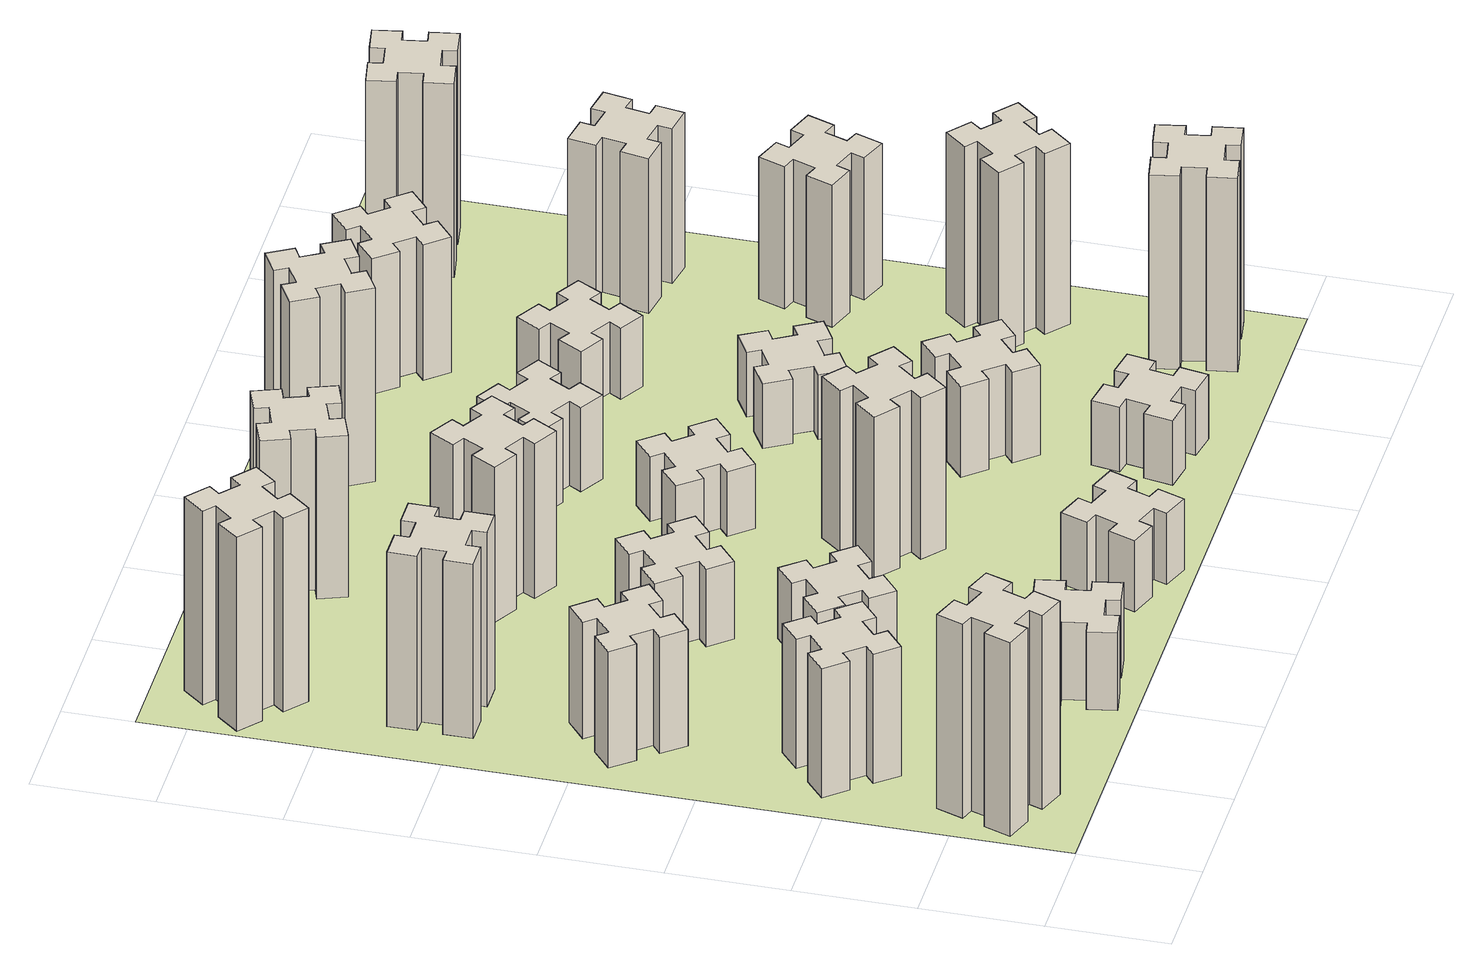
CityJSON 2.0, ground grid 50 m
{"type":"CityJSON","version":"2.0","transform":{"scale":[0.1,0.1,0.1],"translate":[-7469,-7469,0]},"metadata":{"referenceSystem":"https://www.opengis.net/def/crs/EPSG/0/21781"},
"CityObjects":{
"building1":{"type":"Building","attributes":{"class":"1000","function":"1000","usage":"1000","yearOfConstruction":2016,"roofType":"1000","measuredHeight":90,"storeysAboveGround":30,"storeysBelowGround":0},"geometry":[{"type":"Solid","lod":"1","boundaries":[[[[0,1,2,3,4,5,6,7,8,9,10,11,12,13,14,15,16,17,18,19]],[[17,16,20,21]],[[16,15,22,20]],[[15,14,23,22]],[[14,13,24,23]],[[13,12,25,24]],[[12,11,26,25]],[[11,10,27,26]],[[10,9,28,27]],[[9,8,29,28]],[[8,7,30,29]],[[7,6,31,30]],[[6,5,32,31]],[[5,4,33,32]],[[4,3,34,33]],[[3,2,35,34]],[[2,1,36,35]],[[1,0,37,36]],[[0,19,38,37]],[[19,18,39,38]],[[18,17,21,39]],[[24,25,26,27,28,29,30,31,32,33,34,35,36,37,38,39,21,20,22,23]]]]}]},
"building2":{"type":"Building","attributes":{"class":"1000","function":"1000","usage":"1000","yearOfConstruction":2016,"roofType":"1000","measuredHeight":60,"storeysAboveGround":30,"storeysBelowGround":0},"geometry":[{"type":"Solid","lod":"1","boundaries":[[[[40,41,42,43,44,45,46,47,48,49,50,51,52,53,54,55,56,57,58,59]],[[57,56,60,61]],[[56,55,62,60]],[[55,54,63,62]],[[54,53,64,63]],[[53,52,65,64]],[[52,51,66,65]],[[51,50,67,66]],[[50,49,68,67]],[[49,48,69,68]],[[48,47,70,69]],[[47,46,71,70]],[[46,45,72,71]],[[45,44,73,72]],[[44,43,74,73]],[[43,42,75,74]],[[42,41,76,75]],[[41,40,77,76]],[[40,59,78,77]],[[59,58,79,78]],[[58,57,61,79]],[[64,65,66,67,68,69,70,71,72,73,74,75,76,77,78,79,61,60,62,63]]]]}]},
"building3":{"type":"Building","attributes":{"class":"1000","function":"1000","usage":"1000","yearOfConstruction":2016,"roofType":"1000","measuredHeight":54,"storeysAboveGround":30,"storeysBelowGround":0},"geometry":[{"type":"Solid","lod":"1","boundaries":[[[[80,81,82,83,84,85,86,87,88,89,90,91,92,93,94,95,96,97,98,99]],[[97,96,100,101]],[[96,95,102,100]],[[95,94,103,102]],[[94,93,104,103]],[[93,92,105,104]],[[92,91,106,105]],[[91,90,107,106]],[[90,89,108,107]],[[89,88,109,108]],[[88,87,110,109]],[[87,86,111,110]],[[86,85,112,111]],[[85,84,113,112]],[[84,83,114,113]],[[83,82,115,114]],[[82,81,116,115]],[[81,80,117,116]],[[80,99,118,117]],[[99,98,119,118]],[[98,97,101,119]],[[104,105,106,107,108,109,110,111,112,113,114,115,116,117,118,119,101,100,102,103]]]]}]},
"building4":{"type":"Building","attributes":{"class":"1000","function":"1000","usage":"1000","yearOfConstruction":2016,"roofType":"1000","measuredHeight":81,"storeysAboveGround":30,"storeysBelowGround":0},"geometry":[{"type":"Solid","lod":"1","boundaries":[[[[120,121,122,123,124,125,126,127,128,129,130,131,132,133,134,135,136,137,138,139]],[[137,136,140,141]],[[136,135,142,140]],[[135,134,143,142]],[[134,133,144,143]],[[133,132,145,144]],[[132,131,146,145]],[[131,130,147,146]],[[130,129,148,147]],[[129,128,149,148]],[[128,127,150,149]],[[127,126,151,150]],[[126,125,152,151]],[[125,124,153,152]],[[124,123,154,153]],[[123,122,155,154]],[[122,121,156,155]],[[121,120,157,156]],[[120,139,158,157]],[[139,138,159,158]],[[138,137,141,159]],[[144,145,146,147,148,149,150,151,152,153,154,155,156,157,158,159,141,140,142,143]]]]}]},
"building5":{"type":"Building","attributes":{"class":"1000","function":"1000","usage":"1000","yearOfConstruction":2016,"roofType":"1000","measuredHeight":36,"storeysAboveGround":30,"storeysBelowGround":0},"geometry":[{"type":"Solid","lod":"1","boundaries":[[[[160,161,162,163,164,165,166,167,168,169,170,171,172,173,174,175,176,177,178,179]],[[177,176,180,181]],[[176,175,182,180]],[[175,174,183,182]],[[174,173,184,183]],[[173,172,185,184]],[[172,171,186,185]],[[171,170,187,186]],[[170,169,188,187]],[[169,168,189,188]],[[168,167,190,189]],[[167,166,191,190]],[[166,165,192,191]],[[165,164,193,192]],[[164,163,194,193]],[[163,162,195,194]],[[162,161,196,195]],[[161,160,197,196]],[[160,179,198,197]],[[179,178,199,198]],[[178,177,181,199]],[[184,185,186,187,188,189,190,191,192,193,194,195,196,197,198,199,181,180,182,183]]]]}]},
"building6":{"type":"Building","attributes":{"class":"1000","function":"1000","usage":"1000","yearOfConstruction":2016,"roofType":"1000","measuredHeight":90,"storeysAboveGround":30,"storeysBelowGround":0},"geometry":[{"type":"Solid","lod":"1","boundaries":[[[[200,201,202,203,204,205,206,207,208,209,210,211,212,213,214,215,216,217,218,219]],[[217,216,220,221]],[[216,215,222,220]],[[215,214,223,222]],[[214,213,224,223]],[[213,212,225,224]],[[212,211,226,225]],[[211,210,227,226]],[[210,209,228,227]],[[209,208,229,228]],[[208,207,230,229]],[[207,206,231,230]],[[206,205,232,231]],[[205,204,233,232]],[[204,203,234,233]],[[203,202,235,234]],[[202,201,236,235]],[[201,200,237,236]],[[200,219,238,237]],[[219,218,239,238]],[[218,217,221,239]],[[224,225,226,227,228,229,230,231,232,233,234,235,236,237,238,239,221,220,222,223]]]]}]},
"building7":{"type":"Building","attributes":{"class":"1000","function":"1000","usage":"1000","yearOfConstruction":2016,"roofType":"1000","measuredHeight":33,"storeysAboveGround":30,"storeysBelowGround":0},"geometry":[{"type":"Solid","lod":"1","boundaries":[[[[240,241,242,243,244,245,246,247,248,249,250,251,252,253,254,255,256,257,258,259]],[[257,256,260,261]],[[256,255,262,260]],[[255,254,263,262]],[[254,253,264,263]],[[253,252,265,264]],[[252,251,266,265]],[[251,250,267,266]],[[250,249,268,267]],[[249,248,269,268]],[[248,247,270,269]],[[247,246,271,270]],[[246,245,272,271]],[[245,244,273,272]],[[244,243,274,273]],[[243,242,275,274]],[[242,241,276,275]],[[241,240,277,276]],[[240,259,278,277]],[[259,258,279,278]],[[258,257,261,279]],[[264,265,266,267,268,269,270,271,272,273,274,275,276,277,278,279,261,260,262,263]]]]}]},
"building8":{"type":"Building","attributes":{"class":"1000","function":"1000","usage":"1000","yearOfConstruction":2016,"roofType":"1000","measuredHeight":36,"storeysAboveGround":30,"storeysBelowGround":0},"geometry":[{"type":"Solid","lod":"1","boundaries":[[[[280,281,282,283,284,285,286,287,288,289,290,291,292,293,294,295,296,297,298,299]],[[297,296,300,301]],[[296,295,302,300]],[[295,294,303,302]],[[294,293,304,303]],[[293,292,305,304]],[[292,291,306,305]],[[291,290,307,306]],[[290,289,308,307]],[[289,288,309,308]],[[288,287,310,309]],[[287,286,311,310]],[[286,285,312,311]],[[285,284,313,312]],[[284,283,314,313]],[[283,282,315,314]],[[282,281,316,315]],[[281,280,317,316]],[[280,299,318,317]],[[299,298,319,318]],[[298,297,301,319]],[[304,305,306,307,308,309,310,311,312,313,314,315,316,317,318,319,301,300,302,303]]]]}]},
"building9":{"type":"Building","attributes":{"class":"1000","function":"1000","usage":"1000","yearOfConstruction":2016,"roofType":"1000","measuredHeight":33,"storeysAboveGround":30,"storeysBelowGround":0},"geometry":[{"type":"Solid","lod":"1","boundaries":[[[[320,321,322,323,324,325,326,327,328,329,330,331,332,333,334,335,336,337,338,339]],[[337,336,340,341]],[[336,335,342,340]],[[335,334,343,342]],[[334,333,344,343]],[[333,332,345,344]],[[332,331,346,345]],[[331,330,347,346]],[[330,329,348,347]],[[329,328,349,348]],[[328,327,350,349]],[[327,326,351,350]],[[326,325,352,351]],[[325,324,353,352]],[[324,323,354,353]],[[323,322,355,354]],[[322,321,356,355]],[[321,320,357,356]],[[320,339,358,357]],[[339,338,359,358]],[[338,337,341,359]],[[344,345,346,347,348,349,350,351,352,353,354,355,356,357,358,359,341,340,342,343]]]]}]},
"building10":{"type":"Building","attributes":{"class":"1000","function":"1000","usage":"1000","yearOfConstruction":2016,"roofType":"1000","measuredHeight":72,"storeysAboveGround":30,"storeysBelowGround":0},"geometry":[{"type":"Solid","lod":"1","boundaries":[[[[360,361,362,363,364,365,366,367,368,369,370,371,372,373,374,375,376,377,378,379]],[[377,376,380,381]],[[376,375,382,380]],[[375,374,383,382]],[[374,373,384,383]],[[373,372,385,384]],[[372,371,386,385]],[[371,370,387,386]],[[370,369,388,387]],[[369,368,389,388]],[[368,367,390,389]],[[367,366,391,390]],[[366,365,392,391]],[[365,364,393,392]],[[364,363,394,393]],[[363,362,395,394]],[[362,361,396,395]],[[361,360,397,396]],[[360,379,398,397]],[[379,378,399,398]],[[378,377,381,399]],[[384,385,386,387,388,389,390,391,392,393,394,395,396,397,398,399,381,380,382,383]]]]}]},
"building11":{"type":"Building","attributes":{"class":"1000","function":"1000","usage":"1000","yearOfConstruction":2016,"roofType":"1000","measuredHeight":75,"storeysAboveGround":30,"storeysBelowGround":0},"geometry":[{"type":"Solid","lod":"1","boundaries":[[[[400,401,402,403,404,405,406,407,408,409,410,411,412,413,414,415,416,417,418,419]],[[417,416,420,421]],[[416,415,422,420]],[[415,414,423,422]],[[414,413,424,423]],[[413,412,425,424]],[[412,411,426,425]],[[411,410,427,426]],[[410,409,428,427]],[[409,408,429,428]],[[408,407,430,429]],[[407,406,431,430]],[[406,405,432,431]],[[405,404,433,432]],[[404,403,434,433]],[[403,402,435,434]],[[402,401,436,435]],[[401,400,437,436]],[[400,419,438,437]],[[419,418,439,438]],[[418,417,421,439]],[[424,425,426,427,428,429,430,431,432,433,434,435,436,437,438,439,421,420,422,423]]]]}]},
"building12":{"type":"Building","attributes":{"class":"1000","function":"1000","usage":"1000","yearOfConstruction":2016,"roofType":"1000","measuredHeight":75,"storeysAboveGround":30,"storeysBelowGround":0},"geometry":[{"type":"Solid","lod":"1","boundaries":[[[[440,441,442,443,444,445,446,447,448,449,450,451,452,453,454,455,456,457,458,459]],[[457,456,460,461]],[[456,455,462,460]],[[455,454,463,462]],[[454,453,464,463]],[[453,452,465,464]],[[452,451,466,465]],[[451,450,467,466]],[[450,449,468,467]],[[449,448,469,468]],[[448,447,470,469]],[[447,446,471,470]],[[446,445,472,471]],[[445,444,473,472]],[[444,443,474,473]],[[443,442,475,474]],[[442,441,476,475]],[[441,440,477,476]],[[440,459,478,477]],[[459,458,479,478]],[[458,457,461,479]],[[464,465,466,467,468,469,470,471,472,473,474,475,476,477,478,479,461,460,462,463]]]]}]},
"building13":{"type":"Building","attributes":{"class":"1000","function":"1000","usage":"1000","yearOfConstruction":2016,"roofType":"1000","measuredHeight":30,"storeysAboveGround":30,"storeysBelowGround":0},"geometry":[{"type":"Solid","lod":"1","boundaries":[[[[480,481,482,483,484,485,486,487,488,489,490,491,492,493,494,495,496,497,498,499]],[[497,496,500,501]],[[496,495,502,500]],[[495,494,503,502]],[[494,493,504,503]],[[493,492,505,504]],[[492,491,506,505]],[[491,490,507,506]],[[490,489,508,507]],[[489,488,509,508]],[[488,487,510,509]],[[487,486,511,510]],[[486,485,512,511]],[[485,484,513,512]],[[484,483,514,513]],[[483,482,515,514]],[[482,481,516,515]],[[481,480,517,516]],[[480,499,518,517]],[[499,498,519,518]],[[498,497,501,519]],[[504,505,506,507,508,509,510,511,512,513,514,515,516,517,518,519,501,500,502,503]]]]}]},
"building14":{"type":"Building","attributes":{"class":"1000","function":"1000","usage":"1000","yearOfConstruction":2016,"roofType":"1000","measuredHeight":39,"storeysAboveGround":30,"storeysBelowGround":0},"geometry":[{"type":"Solid","lod":"1","boundaries":[[[[520,521,522,523,524,525,526,527,528,529,530,531,532,533,534,535,536,537,538,539]],[[537,536,540,541]],[[536,535,542,540]],[[535,534,543,542]],[[534,533,544,543]],[[533,532,545,544]],[[532,531,546,545]],[[531,530,547,546]],[[530,529,548,547]],[[529,528,549,548]],[[528,527,550,549]],[[527,526,551,550]],[[526,525,552,551]],[[525,524,553,552]],[[524,523,554,553]],[[523,522,555,554]],[[522,521,556,555]],[[521,520,557,556]],[[520,539,558,557]],[[539,538,559,558]],[[538,537,541,559]],[[544,545,546,547,548,549,550,551,552,553,554,555,556,557,558,559,541,540,542,543]]]]}]},
"building15":{"type":"Building","attributes":{"class":"1000","function":"1000","usage":"1000","yearOfConstruction":2016,"roofType":"1000","measuredHeight":30,"storeysAboveGround":30,"storeysBelowGround":0},"geometry":[{"type":"Solid","lod":"1","boundaries":[[[[560,561,562,563,564,565,566,567,568,569,570,571,572,573,574,575,576,577,578,579]],[[577,576,580,581]],[[576,575,582,580]],[[575,574,583,582]],[[574,573,584,583]],[[573,572,585,584]],[[572,571,586,585]],[[571,570,587,586]],[[570,569,588,587]],[[569,568,589,588]],[[568,567,590,589]],[[567,566,591,590]],[[566,565,592,591]],[[565,564,593,592]],[[564,563,594,593]],[[563,562,595,594]],[[562,561,596,595]],[[561,560,597,596]],[[560,579,598,597]],[[579,578,599,598]],[[578,577,581,599]],[[584,585,586,587,588,589,590,591,592,593,594,595,596,597,598,599,581,580,582,583]]]]}]},
"building16":{"type":"Building","attributes":{"class":"1000","function":"1000","usage":"1000","yearOfConstruction":2016,"roofType":"1000","measuredHeight":90,"storeysAboveGround":30,"storeysBelowGround":0},"geometry":[{"type":"Solid","lod":"1","boundaries":[[[[600,601,602,603,604,605,606,607,608,609,610,611,612,613,614,615,616,617,618,619]],[[617,616,620,621]],[[616,615,622,620]],[[615,614,623,622]],[[614,613,624,623]],[[613,612,625,624]],[[612,611,626,625]],[[611,610,627,626]],[[610,609,628,627]],[[609,608,629,628]],[[608,607,630,629]],[[607,606,631,630]],[[606,605,632,631]],[[605,604,633,632]],[[604,603,634,633]],[[603,602,635,634]],[[602,601,636,635]],[[601,600,637,636]],[[600,619,638,637]],[[619,618,639,638]],[[618,617,621,639]],[[624,625,626,627,628,629,630,631,632,633,634,635,636,637,638,639,621,620,622,623]]]]}]},
"building17":{"type":"Building","attributes":{"class":"1000","function":"1000","usage":"1000","yearOfConstruction":2016,"roofType":"1000","measuredHeight":42,"storeysAboveGround":30,"storeysBelowGround":0},"geometry":[{"type":"Solid","lod":"1","boundaries":[[[[640,641,642,643,644,645,646,647,648,649,650,651,652,653,654,655,656,657,658,659]],[[657,656,660,661]],[[656,655,662,660]],[[655,654,663,662]],[[654,653,664,663]],[[653,652,665,664]],[[652,651,666,665]],[[651,650,667,666]],[[650,649,668,667]],[[649,648,669,668]],[[648,647,670,669]],[[647,646,671,670]],[[646,645,672,671]],[[645,644,673,672]],[[644,643,674,673]],[[643,642,675,674]],[[642,641,676,675]],[[641,640,677,676]],[[640,659,678,677]],[[659,658,679,678]],[[658,657,661,679]],[[664,665,666,667,668,669,670,671,672,673,674,675,676,677,678,679,661,660,662,663]]]]}]},
"building18":{"type":"Building","attributes":{"class":"1000","function":"1000","usage":"1000","yearOfConstruction":2016,"roofType":"1000","measuredHeight":30,"storeysAboveGround":30,"storeysBelowGround":0},"geometry":[{"type":"Solid","lod":"1","boundaries":[[[[680,681,682,683,684,685,686,687,688,689,690,691,692,693,694,695,696,697,698,699]],[[697,696,700,701]],[[696,695,702,700]],[[695,694,703,702]],[[694,693,704,703]],[[693,692,705,704]],[[692,691,706,705]],[[691,690,707,706]],[[690,689,708,707]],[[689,688,709,708]],[[688,687,710,709]],[[687,686,711,710]],[[686,685,712,711]],[[685,684,713,712]],[[684,683,714,713]],[[683,682,715,714]],[[682,681,716,715]],[[681,680,717,716]],[[680,699,718,717]],[[699,698,719,718]],[[698,697,701,719]],[[704,705,706,707,708,709,710,711,712,713,714,715,716,717,718,719,701,700,702,703]]]]}]},
"building19":{"type":"Building","attributes":{"class":"1000","function":"1000","usage":"1000","yearOfConstruction":2016,"roofType":"1000","measuredHeight":33,"storeysAboveGround":30,"storeysBelowGround":0},"geometry":[{"type":"Solid","lod":"1","boundaries":[[[[720,721,722,723,724,725,726,727,728,729,730,731,732,733,734,735,736,737,738,739]],[[737,736,740,741]],[[736,735,742,740]],[[735,734,743,742]],[[734,733,744,743]],[[733,732,745,744]],[[732,731,746,745]],[[731,730,747,746]],[[730,729,748,747]],[[729,728,749,748]],[[728,727,750,749]],[[727,726,751,750]],[[726,725,752,751]],[[725,724,753,752]],[[724,723,754,753]],[[723,722,755,754]],[[722,721,756,755]],[[721,720,757,756]],[[720,739,758,757]],[[739,738,759,758]],[[738,737,741,759]],[[744,745,746,747,748,749,750,751,752,753,754,755,756,757,758,759,741,740,742,743]]]]}]},
"building20":{"type":"Building","attributes":{"class":"1000","function":"1000","usage":"1000","yearOfConstruction":2016,"roofType":"1000","measuredHeight":90,"storeysAboveGround":30,"storeysBelowGround":0},"geometry":[{"type":"Solid","lod":"1","boundaries":[[[[760,761,762,763,764,765,766,767,768,769,770,771,772,773,774,775,776,777,778,779]],[[777,776,780,781]],[[776,775,782,780]],[[775,774,783,782]],[[774,773,784,783]],[[773,772,785,784]],[[772,771,786,785]],[[771,770,787,786]],[[770,769,788,787]],[[769,768,789,788]],[[768,767,790,789]],[[767,766,791,790]],[[766,765,792,791]],[[765,764,793,792]],[[764,763,794,793]],[[763,762,795,794]],[[762,761,796,795]],[[761,760,797,796]],[[760,779,798,797]],[[779,778,799,798]],[[778,777,781,799]],[[784,785,786,787,788,789,790,791,792,793,794,795,796,797,798,799,781,780,782,783]]]]}]},
"building21":{"type":"Building","attributes":{"class":"1000","function":"1000","usage":"1000","yearOfConstruction":2016,"roofType":"1000","measuredHeight":63,"storeysAboveGround":30,"storeysBelowGround":0},"geometry":[{"type":"Solid","lod":"1","boundaries":[[[[800,801,802,803,804,805,806,807,808,809,810,811,812,813,814,815,816,817,818,819]],[[817,816,820,821]],[[816,815,822,820]],[[815,814,823,822]],[[814,813,824,823]],[[813,812,825,824]],[[812,811,826,825]],[[811,810,827,826]],[[810,809,828,827]],[[809,808,829,828]],[[808,807,830,829]],[[807,806,831,830]],[[806,805,832,831]],[[805,804,833,832]],[[804,803,834,833]],[[803,802,835,834]],[[802,801,836,835]],[[801,800,837,836]],[[800,819,838,837]],[[819,818,839,838]],[[818,817,821,839]],[[824,825,826,827,828,829,830,831,832,833,834,835,836,837,838,839,821,820,822,823]]]]}]},
"building22":{"type":"Building","attributes":{"class":"1000","function":"1000","usage":"1000","yearOfConstruction":2016,"roofType":"1000","measuredHeight":84,"storeysAboveGround":30,"storeysBelowGround":0},"geometry":[{"type":"Solid","lod":"1","boundaries":[[[[840,841,842,843,844,845,846,847,848,849,850,851,852,853,854,855,856,857,858,859]],[[857,856,860,861]],[[856,855,862,860]],[[855,854,863,862]],[[854,853,864,863]],[[853,852,865,864]],[[852,851,866,865]],[[851,850,867,866]],[[850,849,868,867]],[[849,848,869,868]],[[848,847,870,869]],[[847,846,871,870]],[[846,845,872,871]],[[845,844,873,872]],[[844,843,874,873]],[[843,842,875,874]],[[842,841,876,875]],[[841,840,877,876]],[[840,859,878,877]],[[859,858,879,878]],[[858,857,861,879]],[[864,865,866,867,868,869,870,871,872,873,874,875,876,877,878,879,861,860,862,863]]]]}]},
"building23":{"type":"Building","attributes":{"class":"1000","function":"1000","usage":"1000","yearOfConstruction":2016,"roofType":"1000","measuredHeight":66,"storeysAboveGround":30,"storeysBelowGround":0},"geometry":[{"type":"Solid","lod":"1","boundaries":[[[[880,881,882,883,884,885,886,887,888,889,890,891,892,893,894,895,896,897,898,899]],[[897,896,900,901]],[[896,895,902,900]],[[895,894,903,902]],[[894,893,904,903]],[[893,892,905,904]],[[892,891,906,905]],[[891,890,907,906]],[[890,889,908,907]],[[889,888,909,908]],[[888,887,910,909]],[[887,886,911,910]],[[886,885,912,911]],[[885,884,913,912]],[[884,883,914,913]],[[883,882,915,914]],[[882,881,916,915]],[[881,880,917,916]],[[880,899,918,917]],[[899,898,919,918]],[[898,897,901,919]],[[904,905,906,907,908,909,910,911,912,913,914,915,916,917,918,919,901,900,902,903]]]]}]},
"building24":{"type":"Building","attributes":{"class":"1000","function":"1000","usage":"1000","yearOfConstruction":2016,"roofType":"1000","measuredHeight":72,"storeysAboveGround":30,"storeysBelowGround":0},"geometry":[{"type":"Solid","lod":"1","boundaries":[[[[920,921,922,923,924,925,926,927,928,929,930,931,932,933,934,935,936,937,938,939]],[[937,936,940,941]],[[936,935,942,940]],[[935,934,943,942]],[[934,933,944,943]],[[933,932,945,944]],[[932,931,946,945]],[[931,930,947,946]],[[930,929,948,947]],[[929,928,949,948]],[[928,927,950,949]],[[927,926,951,950]],[[926,925,952,951]],[[925,924,953,952]],[[924,923,954,953]],[[923,922,955,954]],[[922,921,956,955]],[[921,920,957,956]],[[920,939,958,957]],[[939,938,959,958]],[[938,937,941,959]],[[944,945,946,947,948,949,950,951,952,953,954,955,956,957,958,959,941,940,942,943]]]]}]},
"building25":{"type":"Building","attributes":{"class":"1000","function":"1000","usage":"1000","yearOfConstruction":2016,"roofType":"1000","measuredHeight":90,"storeysAboveGround":30,"storeysBelowGround":0},"geometry":[{"type":"Solid","lod":"1","boundaries":[[[[960,961,962,963,964,965,966,967,968,969,970,971,972,973,974,975,976,977,978,979]],[[977,976,980,981]],[[976,975,982,980]],[[975,974,983,982]],[[974,973,984,983]],[[973,972,985,984]],[[972,971,986,985]],[[971,970,987,986]],[[970,969,988,987]],[[969,968,989,988]],[[968,967,990,989]],[[967,966,991,990]],[[966,965,992,991]],[[965,964,993,992]],[[964,963,994,993]],[[963,962,995,994]],[[962,961,996,995]],[[961,960,997,996]],[[960,979,998,997]],[[979,978,999,998]],[[978,977,981,999]],[[984,985,986,987,988,989,990,991,992,993,994,995,996,997,998,999,981,980,982,983]]]]}]},
"landuse1":{"type":"LandUse","attributes":{"name":"plot1","function":"1010"},"geometry":[{"type":"MultiSurface","lod":"1","boundaries":[[[1000,1001,1002,1003]]]}]}
},
"vertices":[
[189,460,0],[155,366,0],[99,387,0],[57,274,0],[170,233,0],[191,289,0],[285,255,0],[264,199,0],[377,157,0],[418,270,0],[362,291,0],[396,385,0],[452,364,0],[493,477,0],[380,518,0],[360,462,0],[266,496,0],[287,552,0],[174,593,0],[133,480,0],[266,496,900],[287,552,900],[360,462,900],[380,518,900],[493,477,900],[452,364,900],[396,385,900],[362,291,900],[418,270,900],[377,157,900],[264,199,900],[285,255,900],[191,289,900],[170,233,900],[57,274,900],[99,387,900],[155,366,900],[189,460,900],[133,480,900],[174,593,900],
[492,1048,0],[427,1124,0],[473,1163,0],[396,1255,0],[304,1178,0],[343,1132,0],[266,1067,0],[228,1113,0],[136,1036,0],[213,944,0],[259,983,0],[323,906,0],[277,868,0],[354,776,0],[446,853,0],[408,899,0],[484,963,0],[523,917,0],[615,994,0],[538,1086,0],[484,963,600],[523,917,600],[408,899,600],[446,853,600],[354,776,600],[277,868,600],[323,906,600],[259,983,600],[213,944,600],[136,1036,600],[228,1113,600],[266,1067,600],[343,1132,600],[304,1178,600],[396,1255,600],[473,1163,600],[427,1124,600],[492,1048,600],[538,1086,600],[615,994,600],
[492,1888,0],[427,1964,0],[473,2003,0],[396,2095,0],[304,2018,0],[343,1972,0],[266,1907,0],[228,1953,0],[136,1876,0],[213,1784,0],[259,1823,0],[323,1746,0],[277,1708,0],[354,1616,0],[446,1693,0],[408,1739,0],[484,1803,0],[523,1757,0],[615,1834,0],[538,1926,0],[484,1803,540],[523,1757,540],[408,1739,540],[446,1693,540],[354,1616,540],[277,1708,540],[323,1746,540],[259,1823,540],[213,1784,540],[136,1876,540],[228,1953,540],[266,1907,540],[343,1972,540],[304,2018,540],[396,2095,540],[473,2003,540],[427,1964,540],[492,1888,540],[538,1926,540],[615,1834,540],
[485,2545,0],[485,2645,0],[545,2645,0],[545,2765,0],[425,2765,0],[425,2705,0],[325,2705,0],[325,2765,0],[205,2765,0],[205,2645,0],[265,2645,0],[265,2545,0],[205,2545,0],[205,2425,0],[325,2425,0],[325,2485,0],[425,2485,0],[425,2425,0],[545,2425,0],[545,2545,0],[425,2485,810],[425,2425,810],[325,2485,810],[325,2425,810],[205,2425,810],[205,2545,810],[265,2545,810],[265,2645,810],[205,2645,810],[205,2765,810],[325,2765,810],[325,2705,810],[425,2705,810],[425,2765,810],[545,2765,810],[545,2645,810],[485,2645,810],[485,2545,810],[545,2545,810],[545,2425,810],
[1085,158,0],[1184,176,0],[1194,117,0],[1312,137,0],[1291,256,0],[1232,245,0],[1215,344,0],[1274,354,0],[1253,472,0],[1135,451,0],[1145,392,0],[1047,375,0],[1037,434,0],[918,413,0],[939,295,0],[998,305,0],[1016,207,0],[957,197,0],[977,78,0],[1096,99,0],[1016,207,360],[957,197,360],[998,305,360],[939,295,360],[918,413,360],[1037,434,360],[1047,375,360],[1145,392,360],[1135,451,360],[1253,472,360],[1274,354,360],[1215,344,360],[1232,245,360],[1291,256,360],[1312,137,360],[1194,117,360],[1184,176,360],[1085,158,360],[1096,99,360],[977,78,360],
[384,3387,0],[308,3452,0],[346,3498,0],[254,3575,0],[177,3483,0],[223,3444,0],[159,3368,0],[113,3406,0],[36,3314,0],[128,3237,0],[166,3283,0],[243,3219,0],[204,3173,0],[296,3096,0],[373,3188,0],[327,3226,0],[392,3303,0],[438,3264,0],[515,3356,0],[423,3433,0],[392,3303,900],[438,3264,900],[327,3226,900],[373,3188,900],[296,3096,900],[204,3173,900],[243,3219,900],[166,3283,900],[128,3237,900],[36,3314,900],[113,3406,900],[159,3368,900],[223,3444,900],[177,3483,900],[254,3575,900],[346,3498,900],[308,3452,900],[384,3387,900],[423,3433,900],[515,3356,900],
[1083,1332,0],[1006,1267,0],[968,1313,0],[876,1236,0],[953,1144,0],[999,1183,0],[1063,1106,0],[1017,1068,0],[1094,976,0],[1186,1053,0],[1148,1099,0],[1224,1163,0],[1263,1117,0],[1355,1194,0],[1278,1286,0],[1232,1248,0],[1167,1324,0],[1213,1363,0],[1136,1455,0],[1044,1378,0],[1167,1324,330],[1213,1363,330],[1232,1248,330],[1278,1286,330],[1355,1194,330],[1263,1117,330],[1224,1163,330],[1148,1099,330],[1186,1053,330],[1094,976,330],[1017,1068,330],[1063,1106,330],[999,1183,330],[953,1144,330],[876,1236,330],[968,1313,330],[1006,1267,330],[1083,1332,330],[1044,1378,330],[1136,1455,330],
[1083,1972,0],[1006,1907,0],[968,1953,0],[876,1876,0],[953,1784,0],[999,1823,0],[1063,1746,0],[1017,1708,0],[1094,1616,0],[1186,1693,0],[1148,1739,0],[1224,1803,0],[1263,1757,0],[1355,1834,0],[1278,1926,0],[1232,1888,0],[1167,1964,0],[1213,2003,0],[1136,2095,0],[1044,2018,0],[1167,1964,360],[1213,2003,360],[1232,1888,360],[1278,1926,360],[1355,1834,360],[1263,1757,360],[1224,1803,360],[1148,1739,360],[1186,1693,360],[1094,1616,360],[1017,1708,360],[1063,1746,360],[999,1823,360],[953,1784,360],[876,1876,360],[968,1953,360],[1006,1907,360],[1083,1972,360],[1044,2018,360],[1136,2095,360],
[1769,360,0],[1735,266,0],[1679,287,0],[1637,174,0],[1750,133,0],[1771,189,0],[1865,155,0],[1844,99,0],[1957,57,0],[1998,170,0],[1942,191,0],[1976,285,0],[2032,264,0],[2073,377,0],[1960,418,0],[1940,362,0],[1846,396,0],[1867,452,0],[1754,493,0],[1713,380,0],[1846,396,330],[1867,452,330],[1940,362,330],[1960,418,330],[2073,377,330],[2032,264,330],[1976,285,330],[1942,191,330],[1998,170,330],[1957,57,330],[1844,99,330],[1865,155,330],[1771,189,330],[1750,133,330],[1637,174,330],[1679,287,330],[1735,266,330],[1769,360,330],[1713,380,330],[1754,493,330],
[1314,2666,0],[1227,2716,0],[1257,2768,0],[1153,2828,0],[1093,2724,0],[1145,2694,0],[1095,2607,0],[1043,2637,0],[983,2533,0],[1087,2473,0],[1117,2525,0],[1204,2475,0],[1174,2423,0],[1278,2363,0],[1338,2467,0],[1286,2497,0],[1336,2584,0],[1388,2554,0],[1448,2658,0],[1344,2718,0],[1336,2584,720],[1388,2554,720],[1286,2497,720],[1338,2467,720],[1278,2363,720],[1174,2423,720],[1204,2475,720],[1117,2525,720],[1087,2473,720],[983,2533,720],[1043,2637,720],[1095,2607,720],[1145,2694,720],[1093,2724,720],[1153,2828,720],[1257,2768,720],[1227,2716,720],[1314,2666,720],[1344,2718,720],[1448,2658,720],
[1125,3456,0],[1031,3422,0],[1010,3478,0],[897,3437,0],[939,3324,0],[995,3345,0],[1029,3251,0],[973,3230,0],[1014,3117,0],[1127,3159,0],[1106,3215,0],[1200,3249,0],[1220,3193,0],[1333,3234,0],[1292,3347,0],[1236,3326,0],[1202,3420,0],[1258,3440,0],[1217,3553,0],[1104,3512,0],[1202,3420,750],[1258,3440,750],[1236,3326,750],[1292,3347,750],[1333,3234,750],[1220,3193,750],[1200,3249,750],[1106,3215,750],[1127,3159,750],[1014,3117,750],[973,3230,750],[1029,3251,750],[995,3345,750],[939,3324,750],[897,3437,750],[1010,3478,750],[1031,3422,750],[1125,3456,750],[1104,3512,750],[1217,3553,750],
[1803,1324,0],[1739,1248,0],[1693,1286,0],[1616,1194,0],[1708,1117,0],[1746,1163,0],[1823,1099,0],[1784,1053,0],[1876,976,0],[1953,1068,0],[1907,1106,0],[1972,1183,0],[2018,1144,0],[2095,1236,0],[2003,1313,0],[1964,1267,0],[1888,1332,0],[1926,1378,0],[1834,1455,0],[1757,1363,0],[1888,1332,750],[1926,1378,750],[1964,1267,750],[2003,1313,750],[2095,1236,750],[2018,1144,750],[1972,1183,750],[1907,1106,750],[1953,1068,750],[1876,976,750],[1784,1053,750],[1823,1099,750],[1746,1163,750],[1708,1117,750],[1616,1194,750],[1693,1286,750],[1739,1248,750],[1803,1324,750],[1757,1363,750],[1834,1455,750],
[1972,1988,0],[1907,2064,0],[1953,2103,0],[1876,2195,0],[1784,2118,0],[1823,2072,0],[1746,2007,0],[1708,2053,0],[1616,1976,0],[1693,1884,0],[1739,1923,0],[1803,1846,0],[1757,1808,0],[1834,1716,0],[1926,1793,0],[1888,1839,0],[1964,1903,0],[2003,1857,0],[2095,1934,0],[2018,2026,0],[1964,1903,300],[2003,1857,300],[1888,1839,300],[1926,1793,300],[1834,1716,300],[1757,1808,300],[1803,1846,300],[1739,1923,300],[1693,1884,300],[1616,1976,300],[1708,2053,300],[1746,2007,300],[1823,2072,300],[1784,2118,300],[1876,2195,300],[1953,2103,300],[1907,2064,300],[1972,1988,300],[2018,2026,300],[2095,1934,300],
[2026,2497,0],[2076,2584,0],[2128,2554,0],[2188,2658,0],[2084,2718,0],[2054,2666,0],[1967,2716,0],[1997,2768,0],[1893,2828,0],[1833,2724,0],[1885,2694,0],[1835,2607,0],[1783,2637,0],[1723,2533,0],[1827,2473,0],[1857,2525,0],[1944,2475,0],[1914,2423,0],[2018,2363,0],[2078,2467,0],[1944,2475,390],[1914,2423,390],[1857,2525,390],[1827,2473,390],[1723,2533,390],[1783,2637,390],[1835,2607,390],[1885,2694,390],[1833,2724,390],[1893,2828,390],[1997,2768,390],[1967,2716,390],[2054,2666,390],[2084,2718,390],[2188,2658,390],[2128,2554,390],[2076,2584,390],[2026,2497,390],[2078,2467,390],[2018,2363,390],
[2596,444,0],[2578,345,0],[2519,356,0],[2498,237,0],[2617,217,0],[2627,276,0],[2725,258,0],[2715,199,0],[2833,178,0],[2854,297,0],[2795,307,0],[2812,405,0],[2871,395,0],[2892,513,0],[2774,534,0],[2764,475,0],[2665,492,0],[2676,551,0],[2557,572,0],[2537,454,0],[2665,492,300],[2676,551,300],[2764,475,300],[2774,534,300],[2892,513,300],[2871,395,300],[2812,405,300],[2795,307,300],[2854,297,300],[2833,178,300],[2715,199,300],[2725,258,300],[2627,276,300],[2617,217,300],[2498,237,300],[2519,356,300],[2578,345,300],[2596,444,300],[2537,454,300],[2557,572,300],
[1844,3556,0],[1757,3506,0],[1727,3558,0],[1623,3498,0],[1683,3394,0],[1735,3424,0],[1785,3337,0],[1733,3307,0],[1793,3203,0],[1897,3263,0],[1867,3315,0],[1954,3365,0],[1984,3313,0],[2088,3373,0],[2028,3477,0],[1976,3447,0],[1926,3534,0],[1978,3564,0],[1918,3668,0],[1814,3608,0],[1926,3534,900],[1978,3564,900],[1976,3447,900],[2028,3477,900],[2088,3373,900],[1984,3313,900],[1954,3365,900],[1867,3315,900],[1897,3263,900],[1793,3203,900],[1733,3307,900],[1785,3337,900],[1735,3424,900],[1683,3394,900],[1623,3498,900],[1727,3558,900],[1757,3506,900],[1844,3556,900],[1814,3608,900],[1918,3668,900],
[2563,1132,0],[2486,1067,0],[2448,1113,0],[2356,1036,0],[2433,944,0],[2479,983,0],[2543,906,0],[2497,868,0],[2574,776,0],[2666,853,0],[2628,899,0],[2704,963,0],[2743,917,0],[2835,994,0],[2758,1086,0],[2712,1048,0],[2647,1124,0],[2693,1163,0],[2616,1255,0],[2524,1178,0],[2647,1124,420],[2693,1163,420],[2712,1048,420],[2758,1086,420],[2835,994,420],[2743,917,420],[2704,963,420],[2628,899,420],[2666,853,420],[2574,776,420],[2497,868,420],[2543,906,420],[2479,983,420],[2433,944,420],[2356,1036,420],[2448,1113,420],[2486,1067,420],[2563,1132,420],[2524,1178,420],[2616,1255,420],
[2475,1744,0],[2525,1657,0],[2473,1627,0],[2533,1523,0],[2637,1583,0],[2607,1635,0],[2694,1685,0],[2724,1633,0],[2828,1693,0],[2768,1797,0],[2716,1767,0],[2666,1854,0],[2718,1884,0],[2658,1988,0],[2554,1928,0],[2584,1876,0],[2497,1826,0],[2467,1878,0],[2363,1818,0],[2423,1714,0],[2497,1826,300],[2467,1878,300],[2584,1876,300],[2554,1928,300],[2658,1988,300],[2718,1884,300],[2666,1854,300],[2716,1767,300],[2768,1797,300],[2828,1693,300],[2724,1633,300],[2694,1685,300],[2607,1635,300],[2637,1583,300],[2533,1523,300],[2473,1627,300],[2525,1657,300],[2475,1744,300],[2423,1714,300],[2363,1818,300],
[2666,2497,0],[2716,2584,0],[2768,2554,0],[2828,2658,0],[2724,2718,0],[2694,2666,0],[2607,2716,0],[2637,2768,0],[2533,2828,0],[2473,2724,0],[2525,2694,0],[2475,2607,0],[2423,2637,0],[2363,2533,0],[2467,2473,0],[2497,2525,0],[2584,2475,0],[2554,2423,0],[2658,2363,0],[2718,2467,0],[2584,2475,330],[2554,2423,330],[2497,2525,330],[2467,2473,330],[2363,2533,330],[2423,2637,330],[2475,2607,330],[2525,2694,330],[2473,2724,330],[2533,2828,330],[2637,2768,330],[2607,2716,330],[2694,2666,330],[2724,2718,330],[2828,2658,330],[2768,2554,330],[2716,2584,330],[2666,2497,330],[2718,2467,330],[2658,2363,330],
[3465,492,0],[3367,475,0],[3357,534,0],[3238,513,0],[3259,395,0],[3318,405,0],[3336,307,0],[3277,297,0],[3297,178,0],[3416,199,0],[3405,258,0],[3504,276,0],[3514,217,0],[3632,237,0],[3611,356,0],[3552,345,0],[3535,444,0],[3594,454,0],[3573,572,0],[3455,551,0],[3535,444,900],[3594,454,900],[3552,345,900],[3611,356,900],[3632,237,900],[3514,217,900],[3504,276,900],[3405,258,900],[3416,199,900],[3297,178,900],[3277,297,900],[3336,307,900],[3318,405,900],[3259,395,900],[3238,513,900],[3357,534,900],[3367,475,900],[3465,492,900],[3455,551,900],[3573,572,900],
[2712,3368,0],[2647,3444,0],[2693,3483,0],[2616,3575,0],[2524,3498,0],[2563,3452,0],[2486,3387,0],[2448,3433,0],[2356,3356,0],[2433,3264,0],[2479,3303,0],[2543,3226,0],[2497,3188,0],[2574,3096,0],[2666,3173,0],[2628,3219,0],[2704,3283,0],[2743,3237,0],[2835,3314,0],[2758,3406,0],[2704,3283,630],[2743,3237,630],[2628,3219,630],[2666,3173,630],[2574,3096,630],[2497,3188,630],[2543,3226,630],[2479,3303,630],[2433,3264,630],[2356,3356,630],[2448,3433,630],[2486,3387,630],[2563,3452,630],[2524,3498,630],[2616,3575,630],[2693,3483,630],[2647,3444,630],[2712,3368,630],[2758,3406,630],[2835,3314,630],
[3487,1006,0],[3552,1083,0],[3598,1044,0],[3675,1136,0],[3583,1213,0],[3544,1167,0],[3468,1232,0],[3506,1278,0],[3414,1355,0],[3337,1263,0],[3383,1224,0],[3319,1148,0],[3273,1186,0],[3196,1094,0],[3288,1017,0],[3326,1063,0],[3403,999,0],[3364,953,0],[3456,876,0],[3533,968,0],[3403,999,840],[3364,953,840],[3326,1063,840],[3288,1017,840],[3196,1094,840],[3273,1186,840],[3319,1148,840],[3383,1224,840],[3337,1263,840],[3414,1355,840],[3506,1278,840],[3468,1232,840],[3544,1167,840],[3583,1213,840],[3675,1136,840],[3598,1044,840],[3552,1083,840],[3487,1006,840],[3533,968,840],[3456,876,840],
[3520,1942,0],[3426,1976,0],[3447,2032,0],[3334,2073,0],[3293,1960,0],[3349,1940,0],[3315,1846,0],[3259,1867,0],[3217,1754,0],[3330,1713,0],[3351,1769,0],[3445,1735,0],[3424,1679,0],[3537,1637,0],[3578,1750,0],[3522,1771,0],[3556,1865,0],[3612,1844,0],[3653,1957,0],[3540,1998,0],[3556,1865,660],[3612,1844,660],[3522,1771,660],[3578,1750,660],[3537,1637,660],[3424,1679,660],[3445,1735,660],[3351,1769,660],[3330,1713,660],[3217,1754,660],[3259,1867,660],[3315,1846,660],[3349,1940,660],[3293,1960,660],[3334,2073,660],[3447,2032,660],[3426,1976,660],[3520,1942,660],[3540,1998,660],[3653,1957,660],
[3404,2695,0],[3305,2712,0],[3316,2771,0],[3197,2792,0],[3177,2674,0],[3236,2664,0],[3218,2565,0],[3159,2576,0],[3138,2457,0],[3257,2437,0],[3267,2496,0],[3365,2478,0],[3355,2419,0],[3473,2398,0],[3494,2517,0],[3435,2527,0],[3452,2625,0],[3511,2615,0],[3532,2733,0],[3414,2754,0],[3452,2625,720],[3511,2615,720],[3435,2527,720],[3494,2517,720],[3473,2398,720],[3355,2419,720],[3365,2478,720],[3267,2496,720],[3257,2437,720],[3138,2457,720],[3159,2576,720],[3218,2565,720],[3236,2664,720],[3177,2674,720],[3197,2792,720],[3316,2771,720],[3305,2712,720],[3404,2695,720],[3414,2754,720],[3532,2733,720],
[3218,3465,0],[3236,3367,0],[3177,3357,0],[3197,3238,0],[3316,3259,0],[3305,3318,0],[3404,3336,0],[3414,3277,0],[3532,3297,0],[3511,3416,0],[3452,3405,0],[3435,3504,0],[3494,3514,0],[3473,3632,0],[3355,3611,0],[3365,3552,0],[3267,3535,0],[3257,3594,0],[3138,3573,0],[3159,3455,0],[3267,3535,900],[3257,3594,900],[3365,3552,900],[3355,3611,900],[3473,3632,900],[3494,3514,900],[3435,3504,900],[3452,3405,900],[3511,3416,900],[3532,3297,900],[3414,3277,900],[3404,3336,900],[3305,3318,900],[3316,3259,900],[3197,3238,900],[3177,3357,900],[3236,3367,900],[3218,3465,900],[3159,3455,900],[3138,3573,900],
[5,3705,0],[3705,3705,0],[3705,5,0],[5,5,0]
]}
